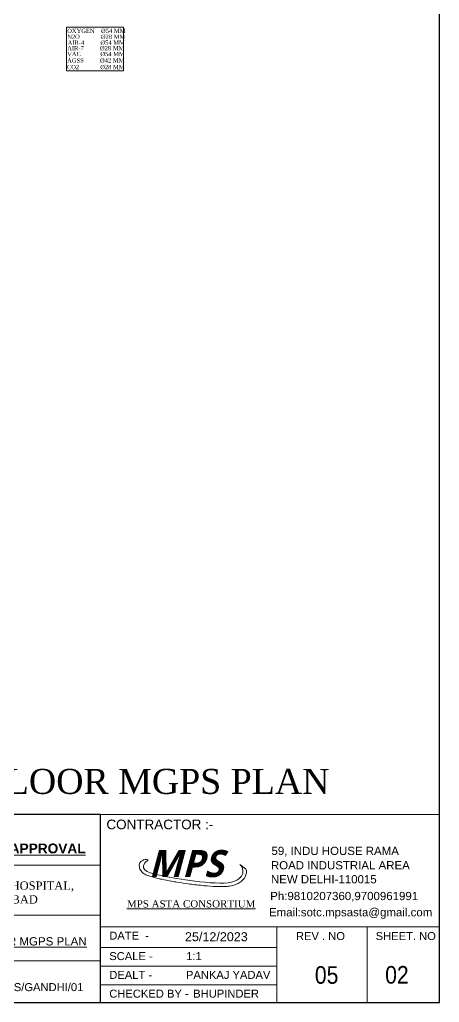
# Model space of a CAD drawing. Header units: metres. Extents: x 11749222 to 11901021, y -3863762 to -3708780.
# Drawn here: x 11843376 to 11881253, y -3863729 to -3775117 of the extents above; entities that cross this region are included whole.
import ezdxf
from ezdxf.enums import TextEntityAlignment as Align

# ---------------------------------------------------------------- set-up
doc = ezdxf.new("R2010")
doc.units = ezdxf.units.M
doc.header["$MEASUREMENT"] = 0
doc.layers.get('0').update_dxf_attribs({"color": 251, "linetype": 'CONTINUOUS'})
for name, color, linetype in [('A- Blocks', 251, 'CONTINUOUS'), ('A- Format text', 251, 'CONTINUOUS'), ('A0_SHEET FORMAT-KYI$0$G-ANNO-TTLB', 8, 'CONTINUOUS'), ('format', 251, 'CONTINUOUS'), ('formate text', 7, 'CONTINUOUS'), ('I-REVISION 6', 8, 'CONTINUOUS'), ('proposed floor pattern', 5, 'CONTINUOUS'), ('TITLE', 251, 'CONTINUOUS')]:
    doc.layers.add(name, color=color, linetype=linetype)
doc.layers.add('MGPS', color=123, linetype='CONTINUOUS', lineweight=13)
doc.layers.add('N2O', color=251, linetype='CONTINUOUS', lineweight=18)
doc.styles.add('01_Format A1_Landscape$0$STANDARD', font='times.ttf')
doc.styles.add('FORMATE', font='arialbd.ttf')
doc.styles.add('ROMANTIC', font='romantic.ttf')
doc.styles.add('Scale M 75', font='times.ttf', dxfattribs={"height": 125})
doc.styles.add('style3', font='arial.ttf', dxfattribs={"height": 200})
doc.styles.add('style6', font='LSANSI.TTF', dxfattribs={"height": 18})
doc.styles.add('TR', font='times.ttf')

msp = doc.modelspace()

# ---------------------------------------------------------------- linework, layer by layer
at = {"color": 0, "lineweight": 5}
msp.add_open_spline([(11854962.4, -3850867.5, 6878.5), (11853946.1, -3851717.8, 6878.5), (11855876.8, -3852293.6, 6878.5), (11858484.9, -3852733.9, 6878.5), (11862718.8, -3853208.1, 6878.5), (11863768.8, -3852056.5, 6878.5), (11863430.1, -3851480.7, 6878.5), (11863260.8, -3851311.3, 6878.5)], degree=3, dxfattribs=at)
msp.add_open_spline([(11854962.4, -3850867.5, 6878.5), (11854745.3, -3850830.1, 6878.5), (11854630.1, -3850853.6, 6878.5), (11854484.2, -3850917.7, 6878.5), (11854261.1, -3851034.2, 6878.5), (11854200.3, -3851203.5, 6878.5), (11854182.9, -3851273.2, 6878.5), (11854171.6, -3851374.6, 6878.5), (11854171.6, -3851445.4, 6878.5), (11854190.6, -3851583.2, 6878.5), (11854209.7, -3851649.9, 6878.5), (11854263.2, -3851773.2, 6878.5), (11854297.5, -3851829.7, 6878.5), (11854375.4, -3851931.2, 6878.5), (11854418.9, -3851976.3, 6878.5), (11854511.3, -3852057.4, 6878.5), (11854560.3, -3852093.5, 6878.5), (11854661.9, -3852159.1, 6878.5), (11854714.6, -3852188.6, 6878.5), (11854885.7, -3852274.4, 6878.5), (11855009.7, -3852322.4, 6878.5), (11855265.5, -3852407.1, 6878.5), (11855397.3, -3852443.7, 6878.5), (11855606.3, -3852497.1, 6878.5), (11855683.6, -3852515.8, 6878.5), (11855906.7, -3852568.6, 6878.5), (11856052.4, -3852601.6, 6878.5), (11856489.7, -3852696.1, 6878.5), (11856781.5, -3852753.2, 6878.5), (11857251.8, -3852836.7, 6878.5), (11857423.5, -3852865.5, 6878.5), (11857953.1, -3852949.8, 6878.5), (11858325.3, -3853003.3, 6878.5), (11859136.4, -3853111.5, 6878.5), (11859576.7, -3853166.3, 6878.5), (11860380.9, -3853245.3, 6878.5), (11860744.7, -3853273.2, 6878.5), (11861337, -3853295.2, 6878.5), (11861574.4, -3853296.8, 6878.5), (11861934.2, -3853282.1, 6878.5), (11862065.9, -3853272.4, 6878.5), (11862284.3, -3853246.5, 6878.5), (11862373.5, -3853232.6, 6878.5), (11862542.9, -3853199.3, 6878.5), (11862623.4, -3853180, 6878.5), (11862852.4, -3853114.6, 6878.5), (11862988.8, -3853060.8, 6878.5), (11863231.1, -3852935.8, 6878.5), (11863337.1, -3852864.4, 6878.5), (11863518.9, -3852707.8, 6878.5), (11863594.7, -3852622.7, 6878.5), (11863716.3, -3852445.2, 6878.5), (11863762, -3852352.9, 6878.5), (11863802.7, -3852158.1, 6878.5), (11863836.8, -3852110.9, 6878.5), (11863854.2, -3851963.5, 6878.5), (11863855.3, -3851963.7, 6878.5), (11863855.7, -3851919.5, 6878.5), (11863839.4, -3851853.7, 6878.5), (11863802.7, -3851717.8, 6878.5), (11863667.2, -3851616.2, 6878.5), (11863539.1, -3851522, 6878.5), (11863453, -3851428.8, 6878.5), (11863362.7, -3851365.1, 6878.5), (11863298.3, -3851348.9, 6878.5), (11863260.8, -3851311.3, 6878.5)], degree=3, knots=[0, 0, 0, 0, 0.0942178, 0.0942178, 0.1884356, 0.1884356, 0.2530941, 0.2530941, 0.3177526, 0.3177526, 0.3824112, 0.3824112, 0.4470697, 0.4470697, 0.5117282, 0.5117282, 0.5763867, 0.5763867, 0.6410452, 0.6410452, 0.7803027, 0.7803027, 0.9195601, 0.9195601, 1.0015965, 1.0015965, 1.1595255, 1.1595255, 1.4753836, 1.4753836, 1.6519172, 1.6519172, 2.0049844, 2.0049844, 2.3580516, 2.3580516, 2.6497751, 2.6497751, 2.8581701, 2.8581701, 2.9869769, 2.9869769, 3.0831303, 3.0831303, 3.1792838, 3.1792838, 3.3715907, 3.3715907, 3.5638976, 3.5638976, 3.7562046, 3.7562046, 3.9485115, 3.9485115, 4.1055135, 4.1055135, 4.2625155, 4.2625155, 4.4195174, 4.4195174, 4.5765194, 4.5765194, 4.8307402, 4.8307402, 5, 5, 5, 5], dxfattribs=at)
at = {"layer": 'A0_SHEET FORMAT-KYI$0$G-ANNO-TTLB', "color": 7}
msp.add_lwpolyline([(11828060.4, -3863728.8), (11850682.5, -3863728.8), (11850682.5, -3846802.3), (11828060.4, -3846802.3)], close=True, dxfattribs=at)
at = {"layer": 'I-REVISION 6', "color": 7}
msp.add_lwpolyline([(11771693.7, -3708780.2), (11771693.7, -3863728.8), (11881253.4, -3863728.8), (11881253.4, -3708780.2)], close=True, dxfattribs=at)
at = {"layer": 'MGPS', "color": 7, "lineweight": 15}
for p, q in [((11850682.5, -3856925.3), (11881253.4, -3856925.3)), ((11850682.5, -3856925.3), (11878170.8, -3856925.3)), ((11878170.8, -3856925.3), (11850855.2, -3856925.3)), ((11881253.4, -3856925.3), (11850874.6, -3856925.3)), ((11850874.6, -3856925.3), (11881253.4, -3856925.3)), ((11881253.4, -3856925.3), (11850874.6, -3856925.3)), ((11850874.6, -3856925.3), (11881253.4, -3856925.3)), ((11881253.4, -3856925.3), (11850874.6, -3856925.3)), ((11850874.6, -3856925.3), (11881253.4, -3856925.3)), ((11866584.4, -3863728.8), (11866584.4, -3856925.3)), ((11874748.9, -3863728.8), (11874748.9, -3856925.3)), ((11866584.4, -3858770.4), (11850682.5, -3858770.4)), ((11866584.4, -3860463.1), (11850682.5, -3860463.1)), ((11866584.4, -3862155.8), (11850682.5, -3862155.8))]:
    msp.add_line(p, q, dxfattribs=at)
at = {"layer": 'MGPS', "color": 206, "lineweight": 9}
msp.add_lwpolyline([(11847595.6, -3775796.8), (11852756.3, -3775796.8), (11852756.3, -3779736.9), (11847595.6, -3779736.9)], close=True, dxfattribs=at)
at = {"layer": 'MGPS', "color": 7, "lineweight": 15}
msp.add_lwpolyline([(11850682.5, -3846802.3), (11881253.4, -3846802.3), (11881253.4, -3863728.8), (11850682.5, -3863728.8)], close=True, dxfattribs=at)
at = {"layer": 'proposed floor pattern', "color": 7, "lineweight": 15, "ltscale": 100}
for p, q in [((11850682.5, -3851348.8), (11828060.4, -3851348.8)), ((11850682.5, -3855882.1), (11828060.4, -3855882.1)), ((11850682.5, -3855882.1), (11828060.4, -3855882.1)), ((11850682.5, -3859983.5), (11828060.4, -3859983.5))]:
    msp.add_line(p, q, dxfattribs=at)
at = {"layer": 'TITLE', "color": 7, "lineweight": 15}
msp.add_line((11825703.6, -3863728.8), (11848148.4, -3863728.8), dxfattribs=at)

# ---------------------------------------------------------------- texts
at = {"layer": 'A- Blocks', "color": 244, "lineweight": 5, "true_color": 0x991b1e, "insert": (11855013.3, -3849998.3, 6878.5), "char_height": 2438.736, "attachment_point": 1, "style": 'style6'}
msp.add_mtext_dynamic_manual_height_columns('{\\fSegoe Script|b1|i1|c0|p34;MPS}', width=85963.411, gutter_width=4218.4, heights=[0], dxfattribs=at)
at = {"layer": 'A- Format text', "color": 6, "ltscale": 500, "insert": (11834325.9, -3852829.7, -1275116), "char_height": 744.598, "width": 14326.798, "attachment_point": 1, "style": '01_Format A1_Landscape$0$STANDARD'}
msp.add_mtext('\\pxqc;SOTC GANDHI HOSPITAL, HYDERABAD', dxfattribs=at)
at = {"layer": 'format', "color": 1, "insert": (11826670.5, -3842676.1), "char_height": 2260.147, "width": 46849.426, "attachment_point": 1, "style": 'TR'}
msp.add_mtext('EIGHTH FLOOR MGPS PLAN', dxfattribs=at)
at = {"layer": 'formate text', "color": 7, "lineweight": 15, "style": 'FORMATE'}
msp.add_text('%%UDRAWING FOR APPROVAL', height=882.902, dxfattribs=at).set_placement((11849330.1, -3850291.2), align=Align.RIGHT)
at = {"layer": 'formate text', "color": 1, "lineweight": 15, "ltscale": 100, "style": 'style3'}
msp.add_text('%%UEIGHTH FLOOR MGPS PLAN', height=744.598, dxfattribs=at).set_placement((11835266.7, -3858599.3, 2053.8))
at = {"layer": 'MGPS', "color": 7, "lineweight": 9, "style": 'Scale M 75'}
for s, p in [('N2O             Ø28 MM', (11847668, -3776845.3)), ('OXYGEN    Ø54 MM', (11847668.8, -3776319.3)), ('AIR-7          Ø28 MM', (11847673.4, -3777879.1)), ('AIR-4          Ø54 MM', (11847712.8, -3777379.8)), ('VAC            Ø54 MM', (11847668.9, -3778404.8)), ('CO2             Ø28 MM', (11847638.8, -3779582)), ('AGSS          Ø42 MM', (11847672.2, -3778987.9))]:
    msp.add_text(s, height=383.261, rotation=0.000003, dxfattribs=at).set_placement(p)
at = {"layer": 'MGPS', "color": 7, "lineweight": 15, "style": 'style3'}
for s, height, p in [('CONTRACTOR :-', 869.879, (11851205.7, -3848120, 6934.8)), ('DATE  - ', 721.6, (11851464.6, -3858074.5)), ('25/12/2023', 810.94, (11858295, -3858216.8)), ('REV . NO', 721.6, (11868311.5, -3858111.9)), ('SHEET. NO', 721.6, (11875505.5, -3858111.9)), ('SCALE - ', 721.6, (11851464.6, -3859919.6)), ('DEALT - ', 721.6, (11851464.6, -3861612.3)), ('PANKAJ YADAV', 721.604, (11858385.7, -3861612.3)), ('CHECKED BY -', 721.604, (11851464.6, -3863305)), ('BHUPINDER', 721.6, (11859038.9, -3863305))]:
    msp.add_text(s, height=height, dxfattribs=at).set_placement(p)
at = {"layer": 'MGPS', "color": 7, "lineweight": 5, "style": 'style3'}
for s, p in [('59, INDU HOUSE RAMA', (11866102.9, -3850441.7, 6857.8)), ('ROAD INDUSTRIAL AREA', (11866051, -3851738.1, 6857.8)), ('NEW DELHI-110015', (11866051, -3852996.9, 6857.8)), ('Ph:9810207360,9700961991', (11865990.1, -3854510.6)), ('Email:sotc.mpsasta@gmail.com', (11865877.6, -3855972.9))]:
    msp.add_text(s, height=740.766, dxfattribs=at).set_placement(p)
at = {"layer": 'MGPS', "color": 7, "lineweight": 15, "insert": (11832096, -3861996.1), "char_height": 721.604, "attachment_point": 1, "style": 'style3'}
msp.add_mtext_dynamic_manual_height_columns('MPS ASTA/SOTC/MGPS/GANDHI/01', width=20947.52, gutter_width=15, heights=[0], dxfattribs=at)
at = {"layer": 'MGPS', "color": 7, "lineweight": 15, "style": 'style3'}
msp.add_attdef('1:1', (11858407.4, -3859919.6), '', height=721.6, dxfattribs=at)
at = {"layer": 'MGPS', "color": 7, "lineweight": 15, "style": 'style6', "width": 0.9}
for tag, p in [('05', (11870017.6, -3862055.3)), ('02', (11876361.5, -3862041.8))]:
    msp.add_attdef(tag, p, '00', height=1587.53, dxfattribs=at)
at = {"layer": 'N2O', "color": 0, "lineweight": 5, "style": 'ROMANTIC', "width": 1}
msp.add_text('%%UMPS ASTA CONSORTIUM', height=654.332, dxfattribs=at).set_placement((11853061.2, -3855173))

doc.saveas('drawing.dxf')
